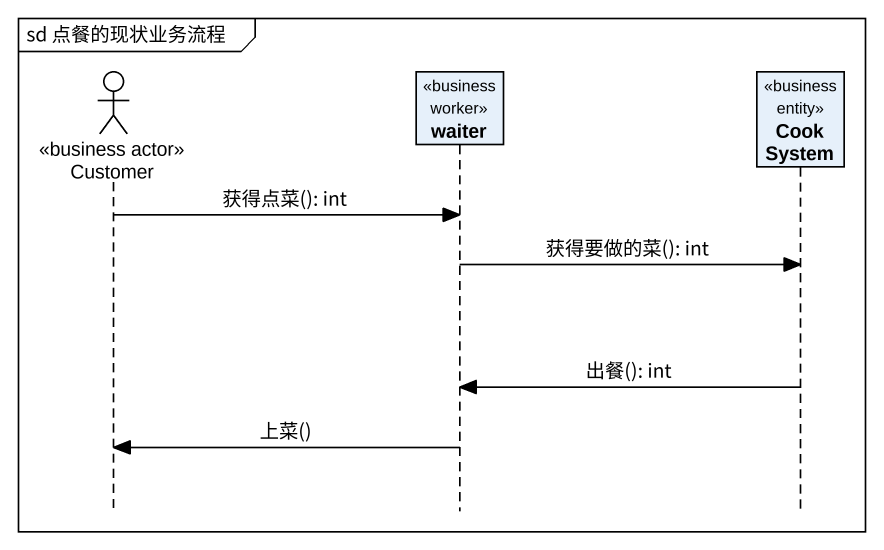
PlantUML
@startuml
mainframe sd 点餐的现状业务流程
hide footbox
actor Customer <<business actor>>
participant waiter <<business worker>>
participant CookSystem <<business entity>>

Customer -> waiter : 获得点菜(): int
waiter -> CookSystem : 获得要做的菜(): int
CookSystem -> waiter : 出餐(): int
waiter -> Customer : 上菜()
@enduml
